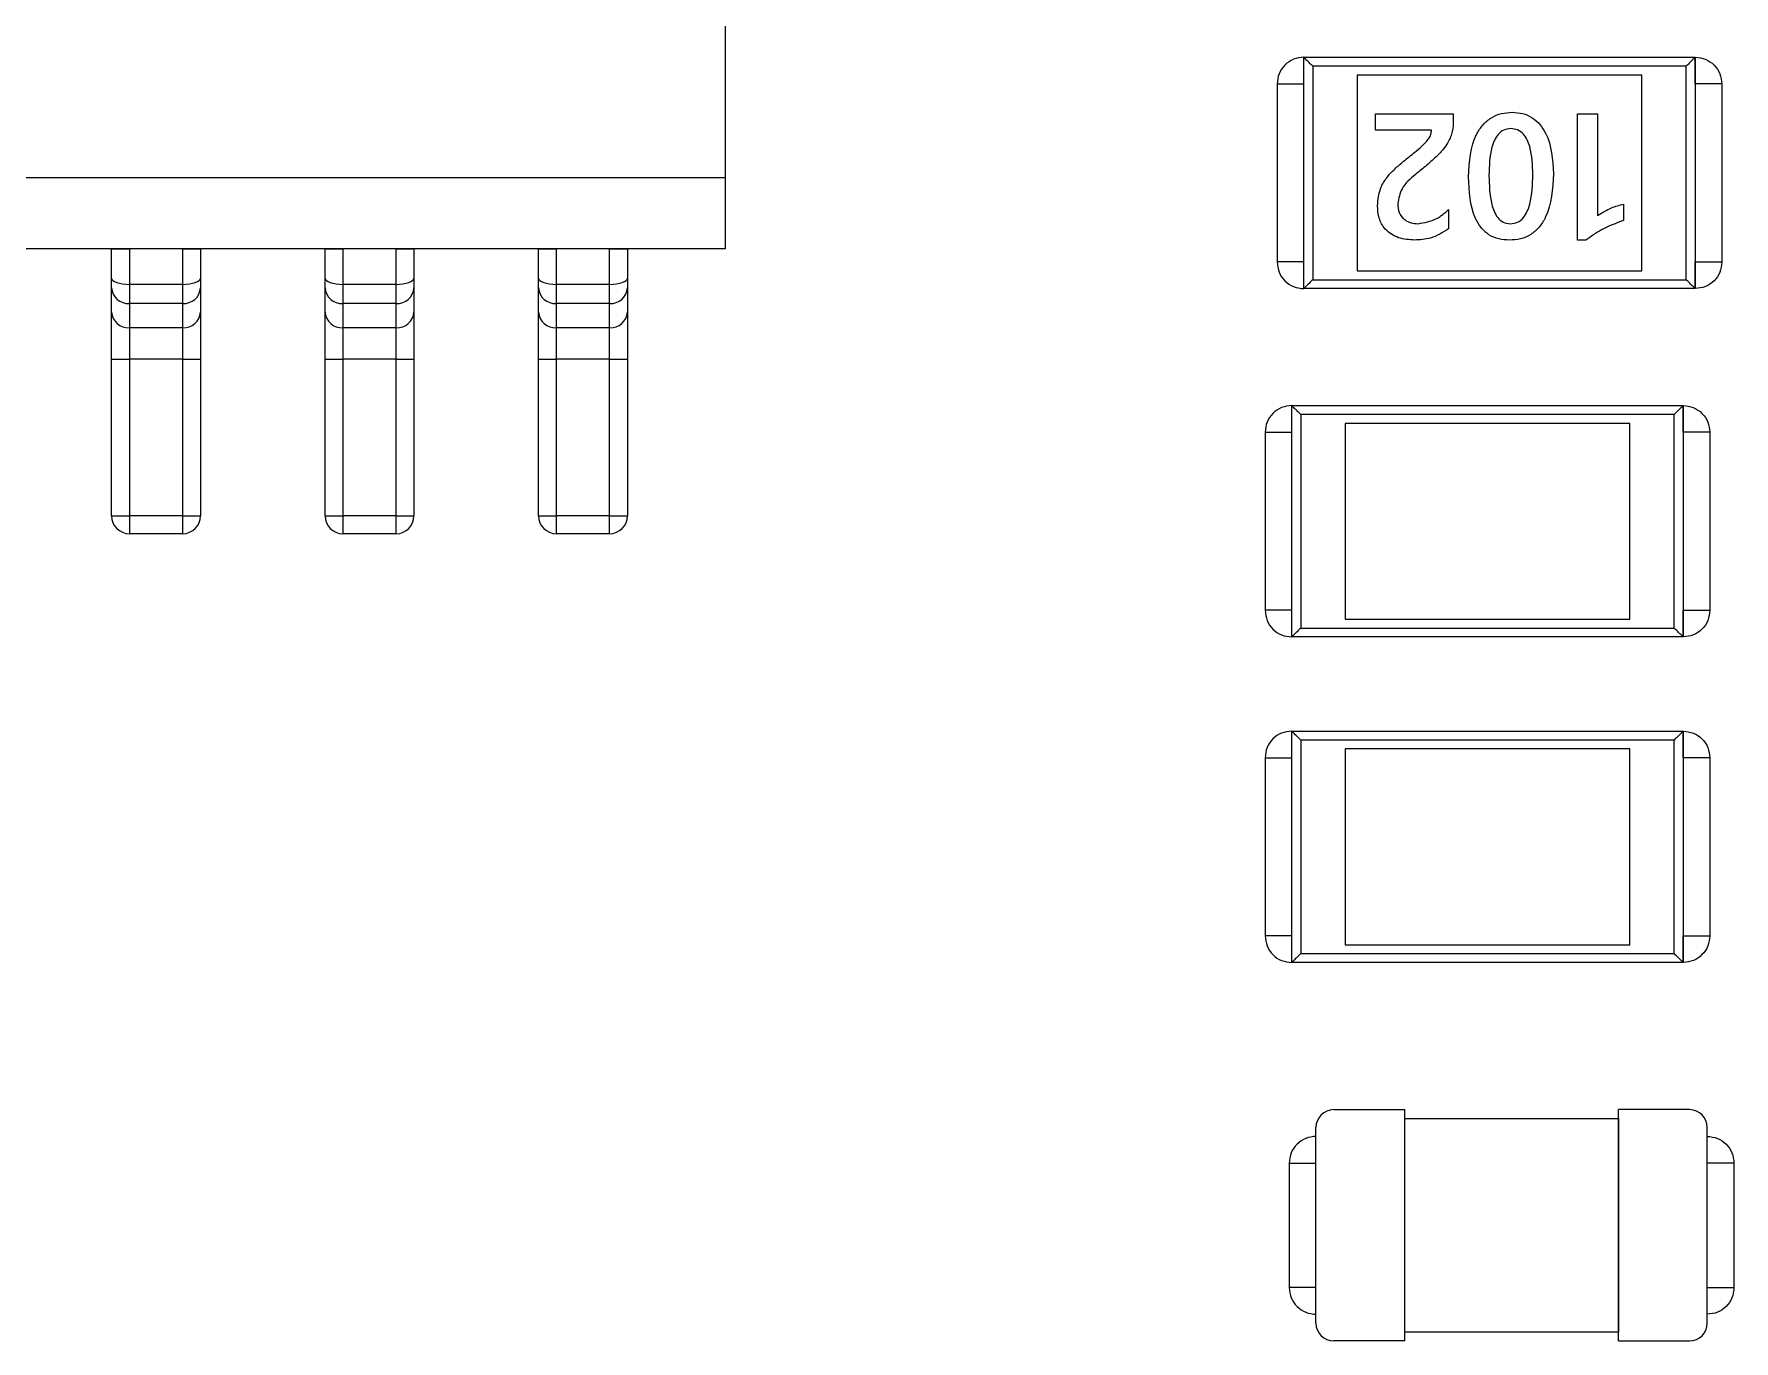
# Model space of a CAD drawing. Header units: millimetres. Extents: x -2889 to 8174, y 2447 to 8478.
# Drawn here: x 2746.414 to 2747.369, y 3452.901 to 3453.636 of the extents above; entities that cross this region are included whole.
import ezdxf

# ---------------------------------------------------------------- set-up
doc = ezdxf.new("R2010")
doc.units = ezdxf.units.MM

msp = doc.modelspace()

# ---------------------------------------------------------------- linework, layer by layer
at = {"color": 7, "linetype": 'Continuous', "lineweight": 25}
for p, q in [((2746.80226, 3453.88509), (2746.80226, 3453.55509)), ((2747.1275, 3453.62281), (2747.3475, 3453.62281)), ((2747.1275, 3453.49281), (2747.1275, 3453.62281)), ((2747.3425, 3453.61781), (2747.1325, 3453.61781)), ((2747.1325, 3453.61781), (2747.1325, 3453.49781)), ((2747.3425, 3453.49781), (2747.3425, 3453.61781)), ((2747.3475, 3453.62281), (2747.3475, 3453.49281)), ((2747.1125, 3453.60781), (2747.1125, 3453.50781)), ((2747.3175, 3453.61281), (2747.1575, 3453.61281)), ((2747.1575, 3453.61281), (2747.1575, 3453.50281)), ((2747.3175, 3453.50281), (2747.3175, 3453.61281)), ((2747.3625, 3453.60781), (2747.3625, 3453.50781)), ((2747.16782, 3453.58179), (2747.16782, 3453.591)), ((2747.16782, 3453.591), (2747.21153, 3453.591)), ((2747.21153, 3453.591), (2747.21153, 3453.58589)), ((2747.28128, 3453.591), (2747.29255, 3453.591)), ((2747.28128, 3453.52008), (2747.28128, 3453.591)), ((2747.29255, 3453.591), (2747.29255, 3453.53391)), ((2747.19924, 3453.58179), (2747.16782, 3453.58179)), ((2747.19924, 3453.58154), (2747.19924, 3453.58179)), ((2746.80226, 3453.55509), (2745.80226, 3453.55509)), ((2746.80226, 3453.55509), (2746.80226, 3453.51509)), ((2747.30717, 3453.54034), (2747.30717, 3453.53113)), ((2747.20891, 3453.5373), (2747.20891, 3453.52645)), ((2747.28605, 3453.52008), (2747.28128, 3453.52008)), ((2746.80226, 3453.51509), (2745.80226, 3453.51509)), ((2746.45726, 3453.49864), (2746.45726, 3453.51509)), ((2746.46726, 3453.51509), (2746.46726, 3453.49522)), ((2746.49726, 3453.51509), (2746.46726, 3453.51509)), ((2746.49726, 3453.49522), (2746.49726, 3453.51509)), ((2746.50726, 3453.51509), (2746.50726, 3453.49864)), ((2746.57726, 3453.49864), (2746.57726, 3453.51509)), ((2746.58726, 3453.51509), (2746.58726, 3453.49522)), ((2746.61726, 3453.51509), (2746.58726, 3453.51509)), ((2746.61726, 3453.49522), (2746.61726, 3453.51509)), ((2746.62726, 3453.51509), (2746.62726, 3453.49864)), ((2746.69726, 3453.49864), (2746.69726, 3453.51509)), ((2746.70726, 3453.51509), (2746.70726, 3453.49522)), ((2746.73726, 3453.51509), (2746.70726, 3453.51509)), ((2746.73726, 3453.49522), (2746.73726, 3453.51509)), ((2746.74726, 3453.51509), (2746.74726, 3453.49864)), ((2747.1575, 3453.50281), (2747.3175, 3453.50281)), ((2746.45726, 3453.49323), (2746.45726, 3453.49864)), ((2746.45726, 3453.47967), (2746.45726, 3453.49323)), ((2746.49726, 3453.49522), (2746.46726, 3453.49522)), ((2746.46726, 3453.49522), (2746.46726, 3453.48442)), ((2746.49726, 3453.48442), (2746.49726, 3453.49522)), ((2746.50726, 3453.49864), (2746.50726, 3453.49323)), ((2746.50726, 3453.49323), (2746.50726, 3453.47967)), ((2746.57726, 3453.49323), (2746.57726, 3453.49864)), ((2746.57726, 3453.47967), (2746.57726, 3453.49323)), ((2746.61726, 3453.49522), (2746.58726, 3453.49522)), ((2746.58726, 3453.49522), (2746.58726, 3453.48442)), ((2746.61726, 3453.48442), (2746.61726, 3453.49522)), ((2746.62726, 3453.49864), (2746.62726, 3453.49323)), ((2746.62726, 3453.49323), (2746.62726, 3453.47967)), ((2746.69726, 3453.49323), (2746.69726, 3453.49864)), ((2746.69726, 3453.47967), (2746.69726, 3453.49323)), ((2746.73726, 3453.49522), (2746.70726, 3453.49522)), ((2746.70726, 3453.49522), (2746.70726, 3453.48442)), ((2746.73726, 3453.48442), (2746.73726, 3453.49522)), ((2746.74726, 3453.49864), (2746.74726, 3453.49323)), ((2746.74726, 3453.49323), (2746.74726, 3453.47967)), ((2747.3475, 3453.49281), (2747.1275, 3453.49281)), ((2747.1325, 3453.49781), (2747.3425, 3453.49781)), ((2746.49726, 3453.48442), (2746.46726, 3453.48442)), ((2746.46726, 3453.48442), (2746.46726, 3453.47085)), ((2746.49726, 3453.47085), (2746.49726, 3453.48442)), ((2746.61726, 3453.48442), (2746.58726, 3453.48442)), ((2746.58726, 3453.48442), (2746.58726, 3453.47085)), ((2746.61726, 3453.47085), (2746.61726, 3453.48442)), ((2746.73726, 3453.48442), (2746.70726, 3453.48442)), ((2746.70726, 3453.48442), (2746.70726, 3453.47085)), ((2746.73726, 3453.47085), (2746.73726, 3453.48442)), ((2746.45726, 3453.45322), (2746.45726, 3453.47967)), ((2746.50726, 3453.47967), (2746.50726, 3453.45322)), ((2746.57726, 3453.45322), (2746.57726, 3453.47967)), ((2746.62726, 3453.47967), (2746.62726, 3453.45322)), ((2746.69726, 3453.45322), (2746.69726, 3453.47967)), ((2746.74726, 3453.47967), (2746.74726, 3453.45322)), ((2746.49726, 3453.47085), (2746.46726, 3453.47085)), ((2746.46726, 3453.47085), (2746.46726, 3453.45322)), ((2746.49726, 3453.45322), (2746.49726, 3453.47085)), ((2746.61726, 3453.47085), (2746.58726, 3453.47085)), ((2746.58726, 3453.47085), (2746.58726, 3453.45322)), ((2746.61726, 3453.45322), (2746.61726, 3453.47085)), ((2746.73726, 3453.47085), (2746.70726, 3453.47085)), ((2746.70726, 3453.47085), (2746.70726, 3453.45322)), ((2746.73726, 3453.45322), (2746.73726, 3453.47085)), ((2746.45726, 3453.45322), (2746.46726, 3453.45322)), ((2746.45726, 3453.36509), (2746.45726, 3453.45322)), ((2746.49726, 3453.45322), (2746.46726, 3453.45322)), ((2746.46726, 3453.45322), (2746.46726, 3453.36509)), ((2746.49726, 3453.45322), (2746.50726, 3453.45322)), ((2746.49726, 3453.36509), (2746.49726, 3453.45322)), ((2746.50726, 3453.45322), (2746.50726, 3453.36509)), ((2746.57726, 3453.45322), (2746.58726, 3453.45322)), ((2746.57726, 3453.36509), (2746.57726, 3453.45322)), ((2746.61726, 3453.45322), (2746.58726, 3453.45322)), ((2746.58726, 3453.45322), (2746.58726, 3453.36509)), ((2746.61726, 3453.45322), (2746.62726, 3453.45322)), ((2746.61726, 3453.36509), (2746.61726, 3453.45322)), ((2746.62726, 3453.45322), (2746.62726, 3453.36509)), ((2746.69726, 3453.45322), (2746.70726, 3453.45322)), ((2746.69726, 3453.36509), (2746.69726, 3453.45322)), ((2746.73726, 3453.45322), (2746.70726, 3453.45322)), ((2746.70726, 3453.45322), (2746.70726, 3453.36509)), ((2746.73726, 3453.45322), (2746.74726, 3453.45322)), ((2746.73726, 3453.36509), (2746.73726, 3453.45322)), ((2746.74726, 3453.45322), (2746.74726, 3453.36509)), ((2747.12073, 3453.42708), (2747.34073, 3453.42708)), ((2747.12073, 3453.29708), (2747.12073, 3453.42708)), ((2747.34073, 3453.42708), (2747.34073, 3453.29708)), ((2747.33573, 3453.42208), (2747.12573, 3453.42208)), ((2747.12573, 3453.42208), (2747.12573, 3453.30208)), ((2747.15073, 3453.41708), (2747.15073, 3453.30708)), ((2747.31073, 3453.41708), (2747.15073, 3453.41708)), ((2747.31073, 3453.30708), (2747.31073, 3453.41708)), ((2747.33573, 3453.30208), (2747.33573, 3453.42208)), ((2747.10573, 3453.41208), (2747.10573, 3453.31208)), ((2747.35573, 3453.41208), (2747.35573, 3453.31208)), ((2746.45726, 3453.36509), (2746.46726, 3453.36509)), ((2746.49726, 3453.36509), (2746.46726, 3453.36509)), ((2746.46726, 3453.36509), (2746.46726, 3453.35509)), ((2746.49726, 3453.36509), (2746.50726, 3453.36509)), ((2746.49726, 3453.35509), (2746.49726, 3453.36509)), ((2746.57726, 3453.36509), (2746.58726, 3453.36509)), ((2746.61726, 3453.36509), (2746.58726, 3453.36509)), ((2746.58726, 3453.36509), (2746.58726, 3453.35509)), ((2746.61726, 3453.36509), (2746.62726, 3453.36509)), ((2746.61726, 3453.35509), (2746.61726, 3453.36509)), ((2746.69726, 3453.36509), (2746.70726, 3453.36509)), ((2746.73726, 3453.36509), (2746.70726, 3453.36509)), ((2746.70726, 3453.36509), (2746.70726, 3453.35509)), ((2746.73726, 3453.36509), (2746.74726, 3453.36509)), ((2746.73726, 3453.35509), (2746.73726, 3453.36509)), ((2746.49726, 3453.35509), (2746.46726, 3453.35509)), ((2746.61726, 3453.35509), (2746.58726, 3453.35509)), ((2746.73726, 3453.35509), (2746.70726, 3453.35509)), ((2747.12573, 3453.30208), (2747.33573, 3453.30208)), ((2747.15073, 3453.30708), (2747.31073, 3453.30708)), ((2747.34073, 3453.29708), (2747.12073, 3453.29708)), ((2747.12073, 3453.24414), (2747.34073, 3453.24414)), ((2747.12073, 3453.11414), (2747.12073, 3453.24414)), ((2747.34073, 3453.24414), (2747.34073, 3453.11414)), ((2747.33573, 3453.23914), (2747.12573, 3453.23914)), ((2747.12573, 3453.23914), (2747.12573, 3453.11914)), ((2747.15073, 3453.23414), (2747.15073, 3453.12414)), ((2747.31073, 3453.23414), (2747.15073, 3453.23414)), ((2747.31073, 3453.12414), (2747.31073, 3453.23414)), ((2747.33573, 3453.11914), (2747.33573, 3453.23914)), ((2747.10573, 3453.22914), (2747.10573, 3453.12914)), ((2747.35573, 3453.22914), (2747.35573, 3453.12914)), ((2747.12573, 3453.11914), (2747.33573, 3453.11914)), ((2747.15073, 3453.12414), (2747.31073, 3453.12414)), ((2747.34073, 3453.11414), (2747.12073, 3453.11414)), ((2747.14433, 3453.03143), (2747.18433, 3453.03143)), ((2747.18433, 3452.90143), (2747.18433, 3453.03143)), ((2747.18433, 3452.90643), (2747.18433, 3453.02643)), ((2747.18433, 3453.02643), (2747.30433, 3453.02643)), ((2747.30433, 3452.90143), (2747.30433, 3453.03143)), ((2747.34433, 3453.03143), (2747.30433, 3453.03143)), ((2747.30433, 3453.02643), (2747.30433, 3452.90643)), ((2747.13433, 3452.91143), (2747.13433, 3453.02143)), ((2747.35433, 3452.91143), (2747.35433, 3453.02143)), ((2747.11933, 3453.00143), (2747.11933, 3452.93143)), ((2747.36933, 3453.00143), (2747.36933, 3452.93143)), ((2747.18433, 3452.90143), (2747.14433, 3452.90143)), ((2747.30433, 3452.90643), (2747.18433, 3452.90643)), ((2747.30433, 3452.90143), (2747.34433, 3452.90143))]:
    msp.add_line(p, q, dxfattribs=at)
at = {"color": 7, "linetype": 'Continuous', "lineweight": 25, "flags": 128}
for points in [[(2746.45726, 3453.49864), (2746.45745, 3453.49797), (2746.45802, 3453.49733), (2746.45894, 3453.49674), (2746.46019, 3453.49622), (2746.4617, 3453.4958), (2746.46343, 3453.49548), (2746.46531, 3453.49529), (2746.46726, 3453.49522)], [(2746.49726, 3453.49522), (2746.49921, 3453.49529), (2746.50108, 3453.49548), (2746.50281, 3453.4958), (2746.50433, 3453.49622), (2746.50557, 3453.49674), (2746.5065, 3453.49733), (2746.50707, 3453.49797), (2746.50726, 3453.49864)], [(2746.57726, 3453.49864), (2746.57745, 3453.49797), (2746.57802, 3453.49733), (2746.57894, 3453.49674), (2746.58019, 3453.49622), (2746.5817, 3453.4958), (2746.58343, 3453.49548), (2746.58531, 3453.49529), (2746.58726, 3453.49522)], [(2746.61726, 3453.49522), (2746.61921, 3453.49529), (2746.62108, 3453.49548), (2746.62281, 3453.4958), (2746.62433, 3453.49622), (2746.62557, 3453.49674), (2746.6265, 3453.49733), (2746.62707, 3453.49797), (2746.62726, 3453.49864)], [(2746.69726, 3453.49864), (2746.69745, 3453.49797), (2746.69802, 3453.49733), (2746.69894, 3453.49674), (2746.70019, 3453.49622), (2746.7017, 3453.4958), (2746.70343, 3453.49548), (2746.70531, 3453.49529), (2746.70726, 3453.49522)], [(2746.73726, 3453.49522), (2746.73921, 3453.49529), (2746.74108, 3453.49548), (2746.74281, 3453.4958), (2746.74433, 3453.49622), (2746.74557, 3453.49674), (2746.7465, 3453.49733), (2746.74707, 3453.49797), (2746.74726, 3453.49864)]]:
    msp.add_lwpolyline(points, dxfattribs=at)
at = {"color": 7, "linetype": 'Continuous', "lineweight": 25}
for centre, radius, start, end in [((2746.4667, 3453.49387), 0.00946, 183.82273, 273.37006), ((2746.49781, 3453.49387), 0.00946, 266.62994, 356.17727), ((2746.5867, 3453.49387), 0.00946, 183.82273, 273.37006), ((2746.61781, 3453.49387), 0.00946, 266.62994, 356.17727), ((2746.7067, 3453.49387), 0.00946, 183.82273, 273.37006), ((2746.73781, 3453.49387), 0.00946, 266.62994, 356.17727), ((2746.4667, 3453.4803), 0.00946, 183.82273, 273.37006), ((2746.49781, 3453.4803), 0.00946, 266.62994, 356.17727), ((2746.5867, 3453.4803), 0.00946, 183.82273, 273.37006), ((2746.61781, 3453.4803), 0.00946, 266.62994, 356.17727), ((2746.7067, 3453.4803), 0.00946, 183.82273, 273.37006), ((2746.73781, 3453.4803), 0.00946, 266.62994, 356.17727), ((2746.46726, 3453.36509), 0.01, 180, 270), ((2746.49726, 3453.36509), 0.01, 270, 0), ((2746.58726, 3453.36509), 0.01, 180, 270), ((2746.61726, 3453.36509), 0.01, 270, 0), ((2746.70726, 3453.36509), 0.01, 180, 270), ((2746.73726, 3453.36509), 0.01, 270, 0), ((2747.14433, 3453.02143), 0.01, 90, 180), ((2747.34433, 3453.02143), 0.01, 0, 90), ((2747.14433, 3452.91143), 0.01, 180, 270), ((2747.34433, 3452.91143), 0.01, 270, 0)]:
    msp.add_arc(centre, radius, start, end, dxfattribs=at)
for points, knots in [([(2747.1275, 3453.62281), (2747.12553, 3453.62259), (2747.1216, 3453.62214), (2747.11665, 3453.61866), (2747.11311, 3453.61373), (2747.1127, 3453.60978), (2747.1125, 3453.60781)], [0, 0, 0, 0, 0.2495608, 0.4992192, 0.7505334, 1, 1, 1, 1]), ([(2747.1325, 3453.61781), (2747.1318, 3453.61851), (2747.13041, 3453.61989), (2747.12885, 3453.62146), (2747.12797, 3453.62233), (2747.12757, 3453.62274), (2747.12752, 3453.62279), (2747.1275, 3453.62281)], [0, 0, 0, 0, 0.3101202, 0.6161208, 0.7588957, 0.8860224, 1, 1, 1, 1]), ([(2747.1275, 3453.60781), (2747.1275, 3453.60931), (2747.1275, 3453.61231), (2747.1275, 3453.61619), (2747.1275, 3453.61924), (2747.1275, 3453.62206), (2747.1275, 3453.62276), (2747.1275, 3453.6228), (2747.1275, 3453.62281), (2747.1275, 3453.62281)], [0, 0, 0, 0, 0.124587, 0.250975, 0.373773, 0.501681, 0.780551, 0.832786, 1, 1, 1, 1]), ([(2747.3475, 3453.62281), (2747.34746, 3453.62277), (2747.34737, 3453.62269), (2747.34669, 3453.62201), (2747.3456, 3453.62091), (2747.34414, 3453.61946), (2747.34304, 3453.61836), (2747.3425, 3453.61781)], [0, 0, 0, 0, 0.146754, 0.316126, 0.510248, 0.757793, 1, 1, 1, 1]), ([(2747.3475, 3453.62281), (2747.34946, 3453.62259), (2747.35339, 3453.62214), (2747.35834, 3453.61867), (2747.36181, 3453.61372), (2747.36227, 3453.60978), (2747.3625, 3453.60781)], [0, 0, 0, 0, 0.2497275, 0.4995525, 0.7494258, 1, 1, 1, 1]), ([(2747.3475, 3453.60781), (2747.3475, 3453.60928), (2747.3475, 3453.61229), (2747.3475, 3453.61616), (2747.3475, 3453.61922), (2747.3475, 3453.62188), (2747.3475, 3453.62265), (2747.3475, 3453.62278), (2747.3475, 3453.62281), (2747.3475, 3453.62281), (2747.3475, 3453.62281)], [0, 0, 0, 0, 0.123045, 0.250749, 0.370615, 0.501435, 0.749263, 0.779532, 0.831407, 1, 1, 1, 1]), ([(2747.1125, 3453.60781), (2747.11256, 3453.60781), (2747.11269, 3453.60781), (2747.1152, 3453.60781), (2747.12046, 3453.60781), (2747.12525, 3453.60781), (2747.1275, 3453.60781)], [0, 0, 0, 0, 0.217702, 0.479683, 0.756498, 1, 1, 1, 1]), ([(2747.3625, 3453.60781), (2747.3624, 3453.60781), (2747.36222, 3453.60781), (2747.35932, 3453.60781), (2747.35446, 3453.60781), (2747.34986, 3453.60781), (2747.3475, 3453.60781)], [0, 0, 0, 0, 0.264345, 0.50782, 0.74718, 1, 1, 1, 1]), ([(2747.22006, 3453.55571), (2747.22053, 3453.56412), (2747.22112, 3453.57464), (2747.22804, 3453.58498), (2747.23274, 3453.58906), (2747.23852, 3453.59155), (2747.24264, 3453.59179), (2747.2447, 3453.59192)], [0, 0, 0, 0, 0.498322, 0.623828, 0.749201, 0.874531, 1, 1, 1, 1]), ([(2747.2447, 3453.59192), (2747.24665, 3453.59179), (2747.25055, 3453.59153), (2747.25778, 3453.58834), (2747.26675, 3453.57723), (2747.26736, 3453.56534), (2747.26777, 3453.55741)], [0, 0, 0, 0, 0.1257153, 0.2512519, 0.5004773, 1, 1, 1, 1]), ([(2747.18361, 3453.56443), (2747.18572, 3453.56611), (2747.18918, 3453.56887), (2747.19397, 3453.5728), (2747.19699, 3453.57594), (2747.19891, 3453.57892), (2747.19913, 3453.58067), (2747.19924, 3453.58154)], [0, 0, 0, 0, 0.340348, 0.560551, 0.780544, 0.890455, 1, 1, 1, 1]), ([(2747.21153, 3453.58589), (2747.21133, 3453.58378), (2747.21092, 3453.57957), (2747.20779, 3453.57325), (2747.20285, 3453.56749), (2747.19665, 3453.56214), (2747.19242, 3453.55871), (2747.1903, 3453.55699)], [0, 0, 0, 0, 0.1695863, 0.3395123, 0.5594067, 0.7796728, 1, 1, 1, 1]), ([(2747.24382, 3453.58271), (2747.24248, 3453.58256), (2747.23979, 3453.58228), (2747.23549, 3453.57875), (2747.23194, 3453.56982), (2747.23172, 3453.56181), (2747.23158, 3453.55646)], [0, 0, 0, 0, 0.124828, 0.249574, 0.498908, 1, 1, 1, 1]), ([(2747.25626, 3453.55689), (2747.25611, 3453.5622), (2747.25589, 3453.57015), (2747.25218, 3453.57895), (2747.24782, 3453.58231), (2747.24516, 3453.58258), (2747.24382, 3453.58271)], [0, 0, 0, 0, 0.50107, 0.750284, 0.875063, 1, 1, 1, 1]), ([(2747.16889, 3453.53939), (2747.16922, 3453.54283), (2747.16976, 3453.54851), (2747.17395, 3453.55531), (2747.17855, 3453.56012), (2747.18192, 3453.56299), (2747.18361, 3453.56443)], [0, 0, 0, 0, 0.3388, 0.558908, 0.77933, 1, 1, 1, 1]), ([(2747.26777, 3453.55741), (2747.26736, 3453.5488), (2747.26685, 3453.53804), (2747.26006, 3453.52725), (2747.2553, 3453.523), (2747.24937, 3453.52045), (2747.24516, 3453.5202), (2747.24305, 3453.52008)], [0, 0, 0, 0, 0.498657, 0.624086, 0.74936, 0.874581, 1, 1, 1, 1]), ([(2747.1903, 3453.55699), (2747.18735, 3453.55453), (2747.1821, 3453.55014), (2747.18085, 3453.54348), (2747.1803, 3453.54057)], [0, 0, 0, 0, 0.562181, 1, 1, 1, 1]), ([(2747.24305, 3453.52008), (2747.24104, 3453.52019), (2747.23704, 3453.52043), (2747.23141, 3453.52283), (2747.22692, 3453.52692), (2747.22082, 3453.53737), (2747.2204, 3453.54756), (2747.22006, 3453.55571)], [0, 0, 0, 0, 0.125395, 0.250542, 0.375712, 0.501078, 1, 1, 1, 1]), ([(2747.23158, 3453.55646), (2747.23171, 3453.55099), (2747.23192, 3453.5428), (2747.23527, 3453.53364), (2747.23945, 3453.52978), (2747.2422, 3453.52945), (2747.24358, 3453.52929)], [0, 0, 0, 0, 0.501206, 0.750756, 0.875453, 1, 1, 1, 1]), ([(2747.24358, 3453.52929), (2747.24499, 3453.52944), (2747.24781, 3453.52975), (2747.25225, 3453.53352), (2747.25589, 3453.54289), (2747.25611, 3453.55128), (2747.25626, 3453.55689)], [0, 0, 0, 0, 0.1247268, 0.2494689, 0.4988823, 1, 1, 1, 1]), ([(2747.18967, 3453.52008), (2747.18666, 3453.52029), (2747.18065, 3453.52071), (2747.17322, 3453.52534), (2747.16937, 3453.5323), (2747.16905, 3453.53702), (2747.16889, 3453.53939)], [0, 0, 0, 0, 0.280598, 0.55944, 0.779363, 1, 1, 1, 1]), ([(2747.1803, 3453.54057), (2747.18043, 3453.53886), (2747.18069, 3453.53546), (2747.18371, 3453.5315), (2747.18771, 3453.52956), (2747.19038, 3453.52938), (2747.19171, 3453.52929)], [0, 0, 0, 0, 0.280177, 0.558768, 0.779093, 1, 1, 1, 1]), ([(2747.29255, 3453.53391), (2747.29512, 3453.53547), (2747.29972, 3453.53828), (2747.30489, 3453.53971), (2747.30717, 3453.54034)], [0, 0, 0, 0, 0.559643, 1, 1, 1, 1]), ([(2747.19171, 3453.52929), (2747.19535, 3453.5299), (2747.20186, 3453.53099), (2747.20675, 3453.53537), (2747.20891, 3453.5373)], [0, 0, 0, 0, 0.55828, 1, 1, 1, 1]), ([(2747.30717, 3453.53113), (2747.30298, 3453.52954), (2747.29547, 3453.52671), (2747.28893, 3453.5221), (2747.28605, 3453.52008)], [0, 0, 0, 0, 0.559853, 1, 1, 1, 1]), ([(2747.20891, 3453.52645), (2747.2056, 3453.52435), (2747.19969, 3453.5206), (2747.19273, 3453.52023), (2747.18967, 3453.52008)], [0, 0, 0, 0, 0.5593978, 1, 1, 1, 1]), ([(2746.45726, 3453.51509), (2746.45743, 3453.51509), (2746.45779, 3453.51509), (2746.46046, 3453.51509), (2746.46385, 3453.51509), (2746.46616, 3453.51509), (2746.46726, 3453.51509)], [0, 0, 0, 0, 0.277824, 0.572363, 0.795961, 1, 1, 1, 1]), ([(2746.49726, 3453.51509), (2746.49818, 3453.51509), (2746.50012, 3453.51509), (2746.50284, 3453.51509), (2746.50525, 3453.51509), (2746.50694, 3453.51509), (2746.50715, 3453.51509), (2746.50726, 3453.51509)], [0, 0, 0, 0, 0.1715, 0.357959, 0.553732, 0.784174, 1, 1, 1, 1]), ([(2746.57726, 3453.51509), (2746.57743, 3453.51509), (2746.57779, 3453.51509), (2746.58046, 3453.51509), (2746.58385, 3453.51509), (2746.58616, 3453.51509), (2746.58726, 3453.51509)], [0, 0, 0, 0, 0.277824, 0.572363, 0.795961, 1, 1, 1, 1]), ([(2746.61726, 3453.51509), (2746.61818, 3453.51509), (2746.62012, 3453.51509), (2746.62284, 3453.51509), (2746.62525, 3453.51509), (2746.62694, 3453.51509), (2746.62715, 3453.51509), (2746.62726, 3453.51509)], [0, 0, 0, 0, 0.1715, 0.357959, 0.553732, 0.784174, 1, 1, 1, 1]), ([(2746.69726, 3453.51509), (2746.69743, 3453.51509), (2746.69779, 3453.51509), (2746.70046, 3453.51509), (2746.70385, 3453.51509), (2746.70616, 3453.51509), (2746.70726, 3453.51509)], [0, 0, 0, 0, 0.277824, 0.572363, 0.795961, 1, 1, 1, 1]), ([(2746.73726, 3453.51509), (2746.73818, 3453.51509), (2746.74012, 3453.51509), (2746.74284, 3453.51509), (2746.74525, 3453.51509), (2746.74694, 3453.51509), (2746.74715, 3453.51509), (2746.74726, 3453.51509)], [0, 0, 0, 0, 0.1715, 0.357959, 0.553732, 0.784174, 1, 1, 1, 1]), ([(2747.1275, 3453.50781), (2747.12525, 3453.50781), (2747.12046, 3453.50781), (2747.1152, 3453.50781), (2747.11269, 3453.50781), (2747.11256, 3453.50781), (2747.1125, 3453.50781)], [0, 0, 0, 0, 0.243502, 0.520317, 0.782298, 1, 1, 1, 1]), ([(2747.1125, 3453.50781), (2747.11272, 3453.50585), (2747.11317, 3453.50192), (2747.11665, 3453.49697), (2747.12158, 3453.49343), (2747.12553, 3453.49302), (2747.1275, 3453.49281)], [0, 0, 0, 0, 0.2495589, 0.4992181, 0.7505133, 1, 1, 1, 1]), ([(2747.1275, 3453.49281), (2747.1275, 3453.49281), (2747.1275, 3453.49282), (2747.1275, 3453.49285), (2747.1275, 3453.49298), (2747.1275, 3453.49376), (2747.1275, 3453.49643), (2747.1275, 3453.49949), (2747.1275, 3453.50335), (2747.1275, 3453.50634), (2747.1275, 3453.50781)], [0, 0, 0, 0, 0.168551, 0.220862, 0.251873, 0.500225, 0.630483, 0.749879, 0.877257, 1, 1, 1, 1]), ([(2747.3475, 3453.50781), (2747.34986, 3453.50781), (2747.35446, 3453.50781), (2747.35932, 3453.50781), (2747.36222, 3453.50781), (2747.3624, 3453.50781), (2747.3625, 3453.50781)], [0, 0, 0, 0, 0.25282, 0.49218, 0.735655, 1, 1, 1, 1]), ([(2747.3625, 3453.50781), (2747.36227, 3453.50585), (2747.36182, 3453.50192), (2747.35836, 3453.49697), (2747.3534, 3453.49349), (2747.34947, 3453.49304), (2747.3475, 3453.49281)], [0, 0, 0, 0, 0.2497253, 0.4995509, 0.749426, 1, 1, 1, 1]), ([(2747.3475, 3453.49281), (2747.3475, 3453.4928), (2747.3475, 3453.49278), (2747.3475, 3453.49328), (2747.3475, 3453.49641), (2747.3475, 3453.49945), (2747.3475, 3453.50332), (2747.3475, 3453.50632), (2747.3475, 3453.50781)], [0, 0, 0, 0, 0.167217, 0.499711, 0.627126, 0.749519, 0.875652, 1, 1, 1, 1]), ([(2747.1325, 3453.49781), (2747.1318, 3453.49712), (2747.13041, 3453.49573), (2747.12885, 3453.49417), (2747.12797, 3453.49329), (2747.12757, 3453.49289), (2747.12752, 3453.49284), (2747.1275, 3453.49281)], [0, 0, 0, 0, 0.31012, 0.616121, 0.758896, 0.886022, 1, 1, 1, 1]), ([(2747.3475, 3453.49281), (2747.34746, 3453.49285), (2747.34737, 3453.49294), (2747.34669, 3453.49362), (2747.3456, 3453.49471), (2747.34414, 3453.49617), (2747.34304, 3453.49727), (2747.3425, 3453.49781)], [0, 0, 0, 0, 0.146754, 0.316126, 0.510248, 0.757793, 1, 1, 1, 1]), ([(2747.12073, 3453.42708), (2747.11877, 3453.42685), (2747.11484, 3453.4264), (2747.10989, 3453.42292), (2747.10635, 3453.418), (2747.10594, 3453.41405), (2747.10573, 3453.41208)], [0, 0, 0, 0, 0.249561, 0.499219, 0.750533, 1, 1, 1, 1]), ([(2747.12073, 3453.41208), (2747.12073, 3453.41357), (2747.12073, 3453.41658), (2747.12073, 3453.42046), (2747.12073, 3453.42351), (2747.12073, 3453.42632), (2747.12073, 3453.42702), (2747.12073, 3453.42707), (2747.12073, 3453.42707), (2747.12073, 3453.42708)], [0, 0, 0, 0, 0.124587, 0.250975, 0.373773, 0.501681, 0.780551, 0.832786, 1, 1, 1, 1]), ([(2747.12573, 3453.42208), (2747.12503, 3453.42277), (2747.12365, 3453.42416), (2747.12209, 3453.42572), (2747.12121, 3453.4266), (2747.1208, 3453.427), (2747.12075, 3453.42705), (2747.12073, 3453.42708)], [0, 0, 0, 0, 0.31012, 0.616121, 0.758896, 0.886022, 1, 1, 1, 1]), ([(2747.34073, 3453.42708), (2747.34069, 3453.42704), (2747.34061, 3453.42695), (2747.33993, 3453.42627), (2747.33883, 3453.42518), (2747.33737, 3453.42372), (2747.33627, 3453.42262), (2747.33573, 3453.42208)], [0, 0, 0, 0, 0.146754, 0.316126, 0.510248, 0.757793, 1, 1, 1, 1]), ([(2747.34073, 3453.42708), (2747.34269, 3453.42685), (2747.34662, 3453.4264), (2747.35158, 3453.42294), (2747.35505, 3453.41798), (2747.3555, 3453.41405), (2747.35573, 3453.41208)], [0, 0, 0, 0, 0.2497275, 0.4995525, 0.7494258, 1, 1, 1, 1]), ([(2747.34073, 3453.41208), (2747.34073, 3453.41355), (2747.34073, 3453.41655), (2747.34073, 3453.42042), (2747.34073, 3453.42349), (2747.34073, 3453.42614), (2747.34073, 3453.42692), (2747.34073, 3453.42704), (2747.34073, 3453.42707), (2747.34073, 3453.42708), (2747.34073, 3453.42708)], [0, 0, 0, 0, 0.123045, 0.250749, 0.370615, 0.501435, 0.749263, 0.779532, 0.831407, 1, 1, 1, 1]), ([(2747.10573, 3453.41208), (2747.10579, 3453.41208), (2747.10592, 3453.41208), (2747.10844, 3453.41208), (2747.11369, 3453.41208), (2747.11849, 3453.41208), (2747.12073, 3453.41208)], [0, 0, 0, 0, 0.217702, 0.479683, 0.756498, 1, 1, 1, 1]), ([(2747.35573, 3453.41208), (2747.35564, 3453.41208), (2747.35545, 3453.41208), (2747.35256, 3453.41208), (2747.34769, 3453.41208), (2747.34309, 3453.41208), (2747.34073, 3453.41208)], [0, 0, 0, 0, 0.264345, 0.50782, 0.74718, 1, 1, 1, 1]), ([(2747.12073, 3453.31208), (2747.11849, 3453.31208), (2747.11369, 3453.31208), (2747.10844, 3453.31208), (2747.10592, 3453.31208), (2747.10579, 3453.31208), (2747.10573, 3453.31208)], [0, 0, 0, 0, 0.243502, 0.520317, 0.782298, 1, 1, 1, 1]), ([(2747.10573, 3453.31208), (2747.10596, 3453.31011), (2747.1064, 3453.30618), (2747.10989, 3453.30124), (2747.11481, 3453.2977), (2747.11876, 3453.29728), (2747.12073, 3453.29708)], [0, 0, 0, 0, 0.2495589, 0.4992181, 0.7505133, 1, 1, 1, 1]), ([(2747.12073, 3453.29708), (2747.12073, 3453.29708), (2747.12073, 3453.29708), (2747.12073, 3453.29712), (2747.12073, 3453.29724), (2747.12073, 3453.29802), (2747.12073, 3453.30069), (2747.12073, 3453.30375), (2747.12073, 3453.30762), (2747.12073, 3453.31061), (2747.12073, 3453.31208)], [0, 0, 0, 0, 0.168551, 0.220862, 0.251873, 0.500225, 0.630483, 0.749879, 0.877257, 1, 1, 1, 1]), ([(2747.34073, 3453.31208), (2747.34309, 3453.31208), (2747.34769, 3453.31208), (2747.35256, 3453.31208), (2747.35545, 3453.31208), (2747.35564, 3453.31208), (2747.35573, 3453.31208)], [0, 0, 0, 0, 0.25282, 0.49218, 0.735655, 1, 1, 1, 1]), ([(2747.35573, 3453.31208), (2747.35551, 3453.31011), (2747.35506, 3453.30619), (2747.35159, 3453.30123), (2747.34663, 3453.29776), (2747.3427, 3453.2973), (2747.34073, 3453.29708)], [0, 0, 0, 0, 0.2497253, 0.4995509, 0.749426, 1, 1, 1, 1]), ([(2747.34073, 3453.29708), (2747.34073, 3453.29707), (2747.34073, 3453.29704), (2747.34073, 3453.29755), (2747.34073, 3453.30068), (2747.34073, 3453.30372), (2747.34073, 3453.30759), (2747.34073, 3453.31059), (2747.34073, 3453.31208)], [0, 0, 0, 0, 0.167217, 0.499711, 0.627126, 0.749519, 0.875652, 1, 1, 1, 1]), ([(2747.12573, 3453.30208), (2747.12503, 3453.30138), (2747.12365, 3453.3), (2747.12209, 3453.29843), (2747.12121, 3453.29756), (2747.1208, 3453.29715), (2747.12075, 3453.2971), (2747.12073, 3453.29708)], [0, 0, 0, 0, 0.31012, 0.616121, 0.758896, 0.886022, 1, 1, 1, 1]), ([(2747.34073, 3453.29708), (2747.34069, 3453.29712), (2747.34061, 3453.2972), (2747.33993, 3453.29788), (2747.33883, 3453.29898), (2747.33737, 3453.30043), (2747.33627, 3453.30153), (2747.33573, 3453.30208)], [0, 0, 0, 0, 0.146754, 0.316126, 0.510248, 0.757793, 1, 1, 1, 1]), ([(2747.12073, 3453.24414), (2747.11877, 3453.24391), (2747.11484, 3453.24346), (2747.10989, 3453.23998), (2747.10635, 3453.23506), (2747.10594, 3453.23111), (2747.10573, 3453.22914)], [0, 0, 0, 0, 0.249561, 0.499219, 0.750533, 1, 1, 1, 1]), ([(2747.12073, 3453.22914), (2747.12073, 3453.23063), (2747.12073, 3453.23364), (2747.12073, 3453.23752), (2747.12073, 3453.24057), (2747.12073, 3453.24338), (2747.12073, 3453.24408), (2747.12073, 3453.24413), (2747.12073, 3453.24414), (2747.12073, 3453.24414)], [0, 0, 0, 0, 0.124587, 0.250975, 0.373773, 0.501681, 0.780551, 0.832786, 1, 1, 1, 1]), ([(2747.12573, 3453.23914), (2747.12503, 3453.23984), (2747.12365, 3453.24122), (2747.12209, 3453.24278), (2747.12121, 3453.24366), (2747.1208, 3453.24407), (2747.12075, 3453.24412), (2747.12073, 3453.24414)], [0, 0, 0, 0, 0.31012, 0.616121, 0.758896, 0.886022, 1, 1, 1, 1]), ([(2747.34073, 3453.24414), (2747.34069, 3453.2441), (2747.34061, 3453.24401), (2747.33993, 3453.24334), (2747.33883, 3453.24224), (2747.33737, 3453.24078), (2747.33627, 3453.23968), (2747.33573, 3453.23914)], [0, 0, 0, 0, 0.146754, 0.316126, 0.510248, 0.757793, 1, 1, 1, 1]), ([(2747.34073, 3453.24414), (2747.34269, 3453.24391), (2747.34662, 3453.24346), (2747.35158, 3453.24), (2747.35505, 3453.23504), (2747.3555, 3453.23111), (2747.35573, 3453.22914)], [0, 0, 0, 0, 0.2497275, 0.4995525, 0.7494258, 1, 1, 1, 1]), ([(2747.34073, 3453.22914), (2747.34073, 3453.23061), (2747.34073, 3453.23361), (2747.34073, 3453.23748), (2747.34073, 3453.24055), (2747.34073, 3453.24321), (2747.34073, 3453.24398), (2747.34073, 3453.2441), (2747.34073, 3453.24413), (2747.34073, 3453.24414), (2747.34073, 3453.24414)], [0, 0, 0, 0, 0.123045, 0.250749, 0.370615, 0.501435, 0.749263, 0.779532, 0.831407, 1, 1, 1, 1]), ([(2747.10573, 3453.22914), (2747.10579, 3453.22914), (2747.10592, 3453.22914), (2747.10844, 3453.22914), (2747.11369, 3453.22914), (2747.11849, 3453.22914), (2747.12073, 3453.22914)], [0, 0, 0, 0, 0.217702, 0.479683, 0.756498, 1, 1, 1, 1]), ([(2747.35573, 3453.22914), (2747.35564, 3453.22914), (2747.35545, 3453.22914), (2747.35256, 3453.22914), (2747.34769, 3453.22914), (2747.34309, 3453.22914), (2747.34073, 3453.22914)], [0, 0, 0, 0, 0.264345, 0.50782, 0.74718, 1, 1, 1, 1]), ([(2747.12073, 3453.12914), (2747.11849, 3453.12914), (2747.11369, 3453.12914), (2747.10844, 3453.12914), (2747.10592, 3453.12914), (2747.10579, 3453.12914), (2747.10573, 3453.12914)], [0, 0, 0, 0, 0.243502, 0.520317, 0.782298, 1, 1, 1, 1]), ([(2747.10573, 3453.12914), (2747.10596, 3453.12717), (2747.1064, 3453.12325), (2747.10989, 3453.1183), (2747.11481, 3453.11476), (2747.11876, 3453.11435), (2747.12073, 3453.11414)], [0, 0, 0, 0, 0.2495589, 0.4992181, 0.7505133, 1, 1, 1, 1]), ([(2747.12073, 3453.11414), (2747.12073, 3453.11414), (2747.12073, 3453.11414), (2747.12073, 3453.11418), (2747.12073, 3453.11431), (2747.12073, 3453.11508), (2747.12073, 3453.11775), (2747.12073, 3453.12082), (2747.12073, 3453.12468), (2747.12073, 3453.12767), (2747.12073, 3453.12914)], [0, 0, 0, 0, 0.168551, 0.220862, 0.251873, 0.500225, 0.630483, 0.749879, 0.877257, 1, 1, 1, 1]), ([(2747.34073, 3453.12914), (2747.34309, 3453.12914), (2747.34769, 3453.12914), (2747.35256, 3453.12914), (2747.35545, 3453.12914), (2747.35564, 3453.12914), (2747.35573, 3453.12914)], [0, 0, 0, 0, 0.25282, 0.49218, 0.735655, 1, 1, 1, 1]), ([(2747.35573, 3453.12914), (2747.35551, 3453.12718), (2747.35506, 3453.12325), (2747.35159, 3453.11829), (2747.34663, 3453.11482), (2747.3427, 3453.11437), (2747.34073, 3453.11414)], [0, 0, 0, 0, 0.2497253, 0.4995509, 0.749426, 1, 1, 1, 1]), ([(2747.34073, 3453.11414), (2747.34073, 3453.11413), (2747.34073, 3453.1141), (2747.34073, 3453.11461), (2747.34073, 3453.11774), (2747.34073, 3453.12078), (2747.34073, 3453.12465), (2747.34073, 3453.12765), (2747.34073, 3453.12914)], [0, 0, 0, 0, 0.167217, 0.499711, 0.627126, 0.749519, 0.875652, 1, 1, 1, 1]), ([(2747.12573, 3453.11914), (2747.12503, 3453.11844), (2747.12365, 3453.11706), (2747.12209, 3453.11549), (2747.12121, 3453.11462), (2747.1208, 3453.11421), (2747.12075, 3453.11416), (2747.12073, 3453.11414)], [0, 0, 0, 0, 0.31012, 0.616121, 0.758896, 0.886022, 1, 1, 1, 1]), ([(2747.34073, 3453.11414), (2747.34069, 3453.11418), (2747.34061, 3453.11426), (2747.33993, 3453.11494), (2747.33883, 3453.11604), (2747.33737, 3453.1175), (2747.33627, 3453.1186), (2747.33573, 3453.11914)], [0, 0, 0, 0, 0.146754, 0.316126, 0.510248, 0.757793, 1, 1, 1, 1]), ([(2747.13433, 3453.01643), (2747.13237, 3453.01621), (2747.12844, 3453.01575), (2747.12349, 3453.01227), (2747.11995, 3453.00735), (2747.11954, 3453.0034), (2747.11933, 3453.00143)], [0, 0, 0, 0, 0.249563, 0.499219, 0.75054, 1, 1, 1, 1]), ([(2747.35433, 3453.01643), (2747.3563, 3453.0162), (2747.36022, 3453.01575), (2747.36518, 3453.01229), (2747.36865, 3453.00733), (2747.36911, 3453.0034), (2747.36933, 3453.00143)], [0, 0, 0, 0, 0.249729, 0.499552, 0.749424, 1, 1, 1, 1]), ([(2747.11934, 3453.00143), (2747.11953, 3453.00143), (2747.11993, 3453.00143), (2747.1226, 3453.00143), (2747.12751, 3453.00143), (2747.13211, 3453.00143), (2747.13434, 3453.00143)], [0, 0, 0, 0, 0.224188, 0.476934, 0.747472, 1, 1, 1, 1]), ([(2747.36933, 3453.00143), (2747.36909, 3453.00143), (2747.36861, 3453.00143), (2747.36559, 3453.00143), (2747.36092, 3453.00143), (2747.35655, 3453.00143), (2747.35433, 3453.00143)], [0, 0, 0, 0, 0.2650608, 0.5111541, 0.7514393, 1, 1, 1, 1]), ([(2747.11933, 3452.93143), (2747.11956, 3452.92947), (2747.12001, 3452.92554), (2747.12349, 3452.92059), (2747.12842, 3452.91705), (2747.13237, 3452.91664), (2747.13433, 3452.91643)], [0, 0, 0, 0, 0.249558, 0.499217, 0.750481, 1, 1, 1, 1]), ([(2747.13434, 3452.93143), (2747.13213, 3452.93143), (2747.12755, 3452.93143), (2747.12261, 3452.93143), (2747.11994, 3452.93143), (2747.11953, 3452.93143), (2747.11934, 3452.93143)], [0, 0, 0, 0, 0.250903, 0.521662, 0.775477, 1, 1, 1, 1]), ([(2747.35433, 3452.93143), (2747.35655, 3452.93143), (2747.36092, 3452.93143), (2747.36559, 3452.93143), (2747.36861, 3452.93143), (2747.36909, 3452.93143), (2747.36933, 3452.93143)], [0, 0, 0, 0, 0.248561, 0.488846, 0.734939, 1, 1, 1, 1]), ([(2747.36933, 3452.93143), (2747.36911, 3452.92947), (2747.36866, 3452.92554), (2747.3652, 3452.92059), (2747.36024, 3452.91711), (2747.3563, 3452.91666), (2747.35433, 3452.91643)], [0, 0, 0, 0, 0.249724, 0.499548, 0.749424, 1, 1, 1, 1])]:
    msp.add_open_spline(points, degree=3, knots=knots, dxfattribs=at)

doc.saveas('drawing.dxf')
